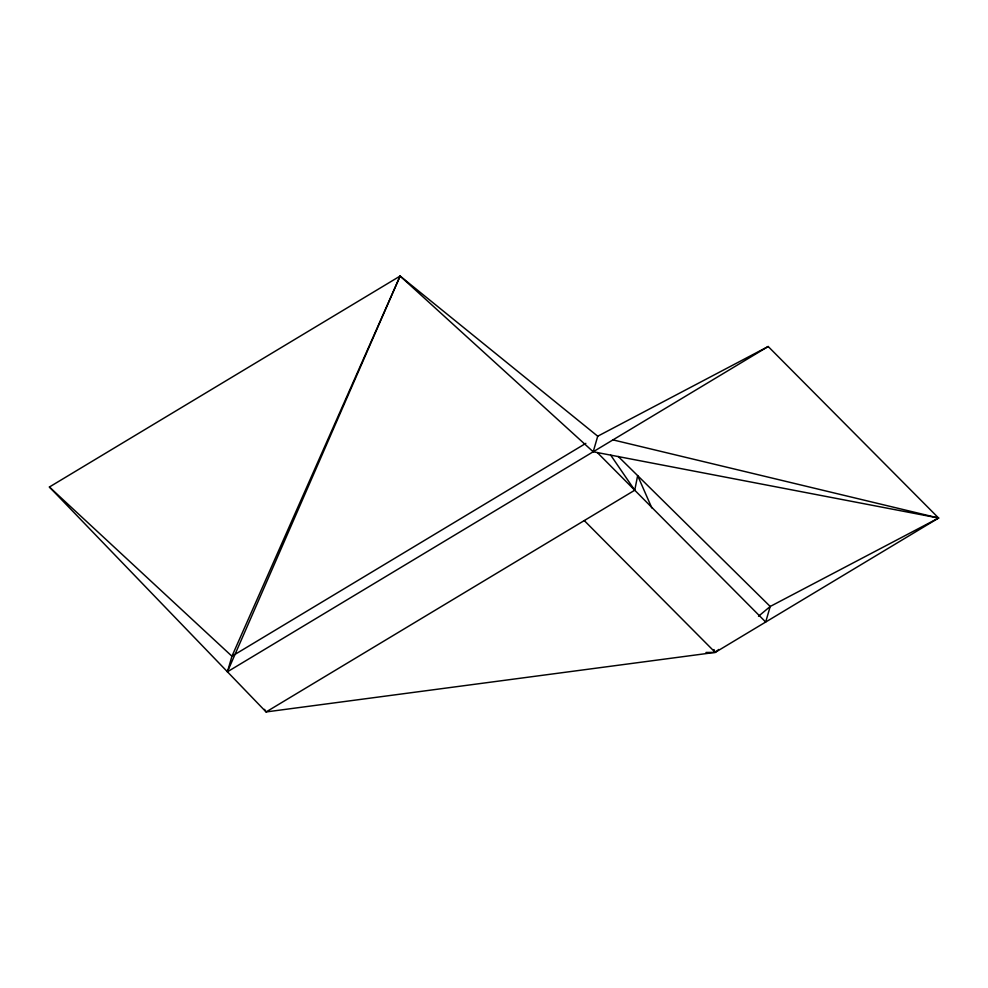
<?xml version="1.0" encoding="UTF-8"?>
<svg xmlns="http://www.w3.org/2000/svg" width="988" height="988" viewBox="0 0 988 988"><rect width="100%" height="100%" fill="white"/><g stroke="black" fill="none" stroke-linecap="round" stroke-linejoin="round"><path stroke-width="1.48" d="M264.525 709.347L266.105 711.94L715.226 652.389L938.6 518.033L768.195 346.516L597.728 436.214L400.115 276.06L49.4 487.01L266.105 711.94L634.741 490.221L637.655 475.623L651.808 507.894M768.195 346.516L227.425 671.791L231.945 656.23L400.115 276.06L593.208 451.775L938.6 518.033L770.208 606.471L758.512 616.24M593.208 451.775L597.728 436.214M227.425 671.791L400.115 276.06M718.733 649.462L715.226 652.389L705.988 652.463M585.835 443.365L231.945 656.23L49.4 487.01M612.671 439.808L938.6 518.033M618.229 456.456L770.208 606.471L765.688 622.032L597.332 452.566M584.266 520.577L715.226 652.389L713.991 649.585M610.633 455.048L634.741 490.221"/></g></svg>
